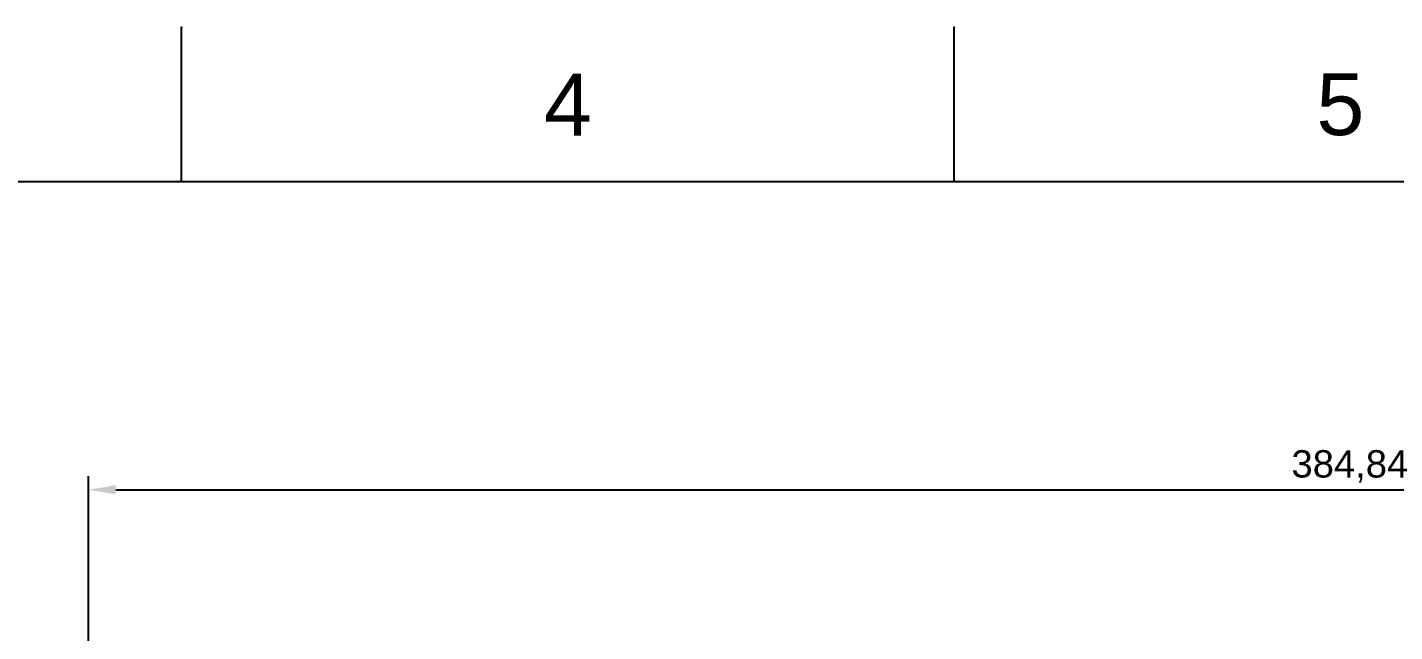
# Model space of a CAD drawing. Header units: millimetres. Extents: x 601 to 1195, y -13 to 407.
# Drawn here: x 813.2 to 938.4, y 351.4 to 406.7 of the extents above; entities that cross this region are included whole.
import ezdxf

# ---------------------------------------------------------------- set-up
doc = ezdxf.new("R2010")
doc.units = ezdxf.units.MM
doc.header["$LTSCALE"] = 0.1
doc.layers.add('DIM', color=3, linetype='Continuous')
doc.styles.get("Standard").update_dxf_attribs({"font": 'arial.ttf'})
doc.dimstyles.new('ISO-25', dxfattribs={"dimtxt": 2.5, "dimasz": 2.5, "dimexe": 1.25, "dimexo": 0.625, "dimtad": 1, "dimlfac": 1.666667, "dimtxsty": 'Standard', "dimcen": 2.5, "dimadec": 0, "dimazin": 0, "dimtfac": 1, "dimtmove": 0, "dimatfit": 3, "dimfxl": 0, "dimarcsym": 0})

# ---------------------------------------------------------------- blocks, each defined once
blk = doc.blocks.new('*D7')
at = {"layer": 'Defpoints', "color": 0}
for p in [(1049.71, 364.43), (818.81, 303.13), (1049.71, 217.46)]:
    blk.add_point(p, dxfattribs=at)
at = {"layer": 'DIM', "color": 0, "lineweight": -2}
for p, q in [((818.81, 303.76), (818.81, 365.68)), ((1049.71, 218.08), (1049.71, 365.68)), ((821.31, 364.43), (1047.21, 364.43))]:
    blk.add_line(p, q, dxfattribs=at)
at = {"layer": 'DIM', "color": 0}
for points in [[(821.31, 364.84), (821.31, 364.01), (818.81, 364.43)], [(1047.21, 364.84), (1047.21, 364.01), (1049.71, 364.43)]]:
    blk.add_solid(points, dxfattribs=at)
at = {"layer": 'DIM', "color": 0, "insert": (934.26, 366.56), "char_height": 2.5, "attachment_point": 5}
blk.add_mtext('384,84', dxfattribs=at)

msp = doc.modelspace()

# ---------------------------------------------------------------- linework, layer by layer
for p, q in [((827.3314, 392.5863), (827.3314, 406.7277)), ((898.0385, 392.5863), (898.0385, 406.7277)), ((1180.8668, 392.5863), (615.2102, 392.5863))]:
    msp.add_line(p, q)
for p in [(827.3314, 406.7277), (898.0385, 406.7277)]:
    msp.add_point(p)

# ---------------------------------------------------------------- texts
at = {"char_height": 5.6566, "attachment_point": 5}
for s, insert in [('4', (862.685, 399.657)), ('5', (933.392, 399.657))]:
    msp.add_mtext_dynamic_manual_height_columns(s, width=50, gutter_width=12.5, heights=[0], dxfattribs=dict(at, insert=insert))

# ---------------------------------------------------------------- dimensions: what is measured, and where the dimension line sits
at = {"layer": 'DIM'}
dim = msp.add_linear_dim(base=(1049.7114, 364.4281), p1=(818.8103, 303.1346), p2=(1049.7114, 217.4557), dimstyle='ISO-25', dxfattribs=at)
dim.commit()
dim.dimension.update_dxf_attribs({"geometry": '*D7', "text_midpoint": (934.2608, 366.5555)})

doc.saveas('drawing.dxf')
